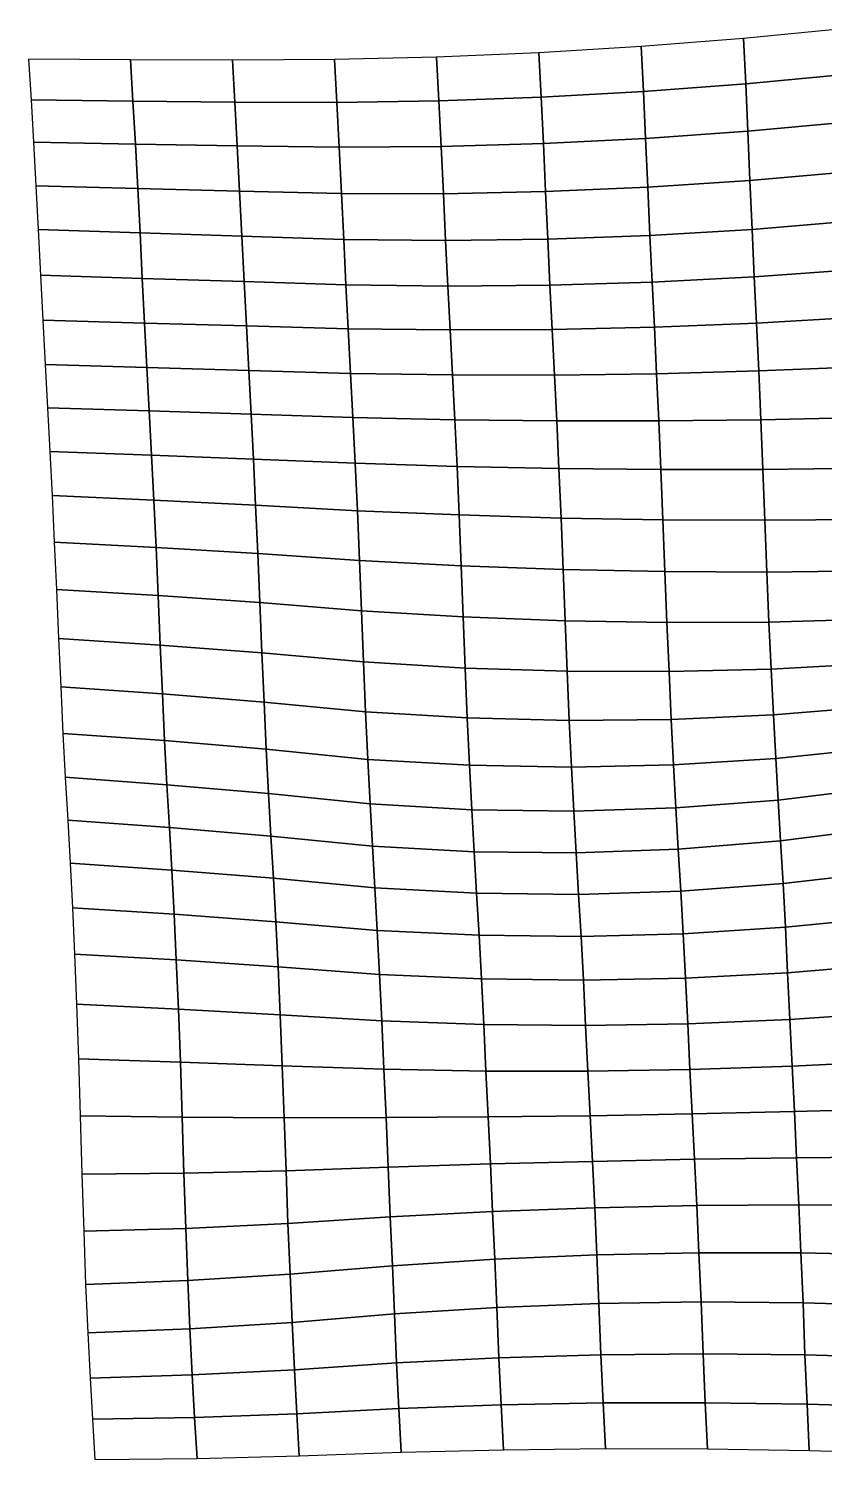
# Model space of a CAD drawing. Header units: metres. Extents: x -4.02 to 1.96, y -2.18 to -0.54.
# Drawn here: x -4.018 to -3.248, y -1.938 to -0.554 of the extents above; entities that cross this region are included whole.
import ezdxf

# ---------------------------------------------------------------- set-up
doc = ezdxf.new("R2010")
doc.units = ezdxf.units.M

msp = doc.modelspace()

# ---------------------------------------------------------------- linework, layer by layer
at = {"layer": 'B1'}
for points in [[(-3.42559, -0.57172, -4.01642), (-3.42338, -0.6153, -3.92767), (-3.32439, -0.60788, -3.9274), (-3.32658, -0.56393, -4.016)], [(-3.32658, -0.56393, -4.016), (-3.32439, -0.60788, -3.9274), (-3.22531, -0.59845, -3.92631), (-3.2275, -0.55441, -4.01488)], [(-3.62336, -0.58189, -4.01509), (-3.6211, -0.62438, -3.9259), (-3.52228, -0.6208, -3.92717), (-3.52451, -0.57767, -4.01611)], [(-3.52451, -0.57767, -4.01611), (-3.52228, -0.6208, -3.92717), (-3.42338, -0.6153, -3.92767), (-3.42559, -0.57172, -4.01642)], [(-4.01805, -0.58386, -4.00504), (-4.01566, -0.62333, -3.91463), (-3.91707, -0.62469, -3.91789), (-3.91944, -0.58467, -4.00808)], [(-3.91944, -0.58467, -4.00808), (-3.91707, -0.62469, -3.91789), (-3.81846, -0.62559, -3.92096), (-3.8208, -0.58484, -4.01086)], [(-3.8208, -0.58484, -4.01086), (-3.81846, -0.62559, -3.92096), (-3.71982, -0.62595, -3.92382), (-3.72211, -0.58419, -4.01331)], [(-3.72211, -0.58419, -4.01331), (-3.71982, -0.62595, -3.92382), (-3.6211, -0.62438, -3.9259), (-3.62336, -0.58189, -4.01509)], [(-3.42338, -0.6153, -3.92767), (-3.42124, -0.66053, -3.83958), (-3.32228, -0.65367, -3.83953), (-3.32439, -0.60788, -3.9274)], [(-3.32439, -0.60788, -3.9274), (-3.32228, -0.65367, -3.83953), (-3.22322, -0.6446, -3.83859), (-3.22531, -0.59845, -3.92631)], [(-3.6211, -0.62438, -3.9259), (-3.6189, -0.66824, -3.83726), (-3.52012, -0.66548, -3.83886), (-3.52228, -0.6208, -3.92717)], [(-3.52228, -0.6208, -3.92717), (-3.52012, -0.66548, -3.83886), (-3.42124, -0.66053, -3.83958), (-3.42338, -0.6153, -3.92767)], [(-4.01566, -0.62333, -3.91463), (-4.01332, -0.66418, -3.82478), (-3.91476, -0.66617, -3.82829), (-3.91707, -0.62469, -3.91789)], [(-3.91707, -0.62469, -3.91789), (-3.91476, -0.66617, -3.82829), (-3.81618, -0.66772, -3.83162), (-3.81846, -0.62559, -3.92096)], [(-3.81846, -0.62559, -3.92096), (-3.81618, -0.66772, -3.83162), (-3.71758, -0.66898, -3.83485), (-3.71982, -0.62595, -3.92382)], [(-3.71982, -0.62595, -3.92382), (-3.71758, -0.66898, -3.83485), (-3.6189, -0.66824, -3.83726), (-3.6211, -0.62438, -3.9259)], [(-3.32228, -0.65367, -3.83953), (-3.32025, -0.70118, -3.75236), (-3.2212, -0.69249, -3.75157), (-3.22322, -0.6446, -3.83859)], [(-3.52012, -0.66548, -3.83886), (-3.51804, -0.712, -3.75129), (-3.4192, -0.70778, -3.7523), (-3.42124, -0.66053, -3.83958)], [(-3.42124, -0.66053, -3.83958), (-3.4192, -0.70778, -3.7523), (-3.32025, -0.70118, -3.75236), (-3.32228, -0.65367, -3.83953)], [(-4.01332, -0.66418, -3.82478), (-4.01105, -0.70648, -3.73551), (-3.91252, -0.70903, -3.73925), (-3.91476, -0.66617, -3.82829)], [(-3.91476, -0.66617, -3.82829), (-3.91252, -0.70903, -3.73925), (-3.81398, -0.71149, -3.74295), (-3.81618, -0.66772, -3.83162)], [(-3.81618, -0.66772, -3.83162), (-3.81398, -0.71149, -3.74295), (-3.71544, -0.71394, -3.74665), (-3.71758, -0.66898, -3.83485)], [(-3.71758, -0.66898, -3.83485), (-3.71544, -0.71394, -3.74665), (-3.61679, -0.71411, -3.74943), (-3.6189, -0.66824, -3.83726)], [(-3.6189, -0.66824, -3.83726), (-3.61679, -0.71411, -3.74943), (-3.51804, -0.712, -3.75129), (-3.52012, -0.66548, -3.83886)], [(-3.4192, -0.70778, -3.7523), (-3.41713, -0.75447, -3.6648), (-3.31821, -0.74852, -3.66511), (-3.32025, -0.70118, -3.75236)], [(-3.32025, -0.70118, -3.75236), (-3.31821, -0.74852, -3.66511), (-3.21919, -0.74037, -3.66455), (-3.2212, -0.69249, -3.75157)], [(-4.01105, -0.70648, -3.73551), (-4.00878, -0.7487, -3.6462), (-3.91027, -0.75179, -3.65016), (-3.91252, -0.70903, -3.73925)], [(-3.91252, -0.70903, -3.73925), (-3.91027, -0.75179, -3.65016), (-3.81177, -0.75507, -3.65419), (-3.81398, -0.71149, -3.74295)], [(-3.81398, -0.71149, -3.74295), (-3.81177, -0.75507, -3.65419), (-3.71326, -0.75835, -3.65822), (-3.71544, -0.71394, -3.74665)], [(-3.71544, -0.71394, -3.74665), (-3.71326, -0.75835, -3.65822), (-3.61466, -0.75934, -3.66134), (-3.61679, -0.71411, -3.74943)], [(-3.61679, -0.71411, -3.74943), (-3.61466, -0.75934, -3.66134), (-3.51595, -0.75805, -3.66353), (-3.51804, -0.712, -3.75129)], [(-3.51804, -0.712, -3.75129), (-3.51595, -0.75805, -3.66353), (-3.41713, -0.75447, -3.6648), (-3.4192, -0.70778, -3.7523)], [(-3.31821, -0.74852, -3.66511), (-3.3161, -0.7943, -3.57725), (-3.21713, -0.78725, -3.57712), (-3.21919, -0.74037, -3.66455)], [(-4.00878, -0.7487, -3.6462), (-4.0066, -0.79292, -3.55771), (-3.90809, -0.79593, -3.56163), (-3.91027, -0.75179, -3.65016)], [(-3.91027, -0.75179, -3.65016), (-3.90809, -0.79593, -3.56163), (-3.80957, -0.79903, -3.56559), (-3.81177, -0.75507, -3.65419)], [(-3.81177, -0.75507, -3.65419), (-3.80957, -0.79903, -3.56559), (-3.71107, -0.80221, -3.56958), (-3.71326, -0.75835, -3.65822)], [(-3.71326, -0.75835, -3.65822), (-3.71107, -0.80221, -3.56958), (-3.61246, -0.8033, -3.57273), (-3.61466, -0.75934, -3.66134)], [(-3.61466, -0.75934, -3.66134), (-3.61246, -0.8033, -3.57273), (-3.51377, -0.80237, -3.57507), (-3.51595, -0.75805, -3.66353)], [(-3.51595, -0.75805, -3.66353), (-3.51377, -0.80237, -3.57507), (-3.41498, -0.79943, -3.5766), (-3.41713, -0.75447, -3.6648)], [(-3.41713, -0.75447, -3.6648), (-3.41498, -0.79943, -3.5766), (-3.3161, -0.7943, -3.57725), (-3.31821, -0.74852, -3.66511)], [(-3.3161, -0.7943, -3.57725), (-3.31394, -0.83907, -3.48897), (-3.21504, -0.83349, -3.48943), (-3.21713, -0.78725, -3.57712)], [(-4.0066, -0.79292, -3.55771), (-4.00438, -0.83633, -3.46889), (-3.90586, -0.83915, -3.47273), (-3.90809, -0.79593, -3.56163)], [(-3.90809, -0.79593, -3.56163), (-3.90586, -0.83915, -3.47273), (-3.80733, -0.84188, -3.47654), (-3.80957, -0.79903, -3.56559)], [(-3.80957, -0.79903, -3.56559), (-3.80733, -0.84188, -3.47654), (-3.70881, -0.8447, -3.48039), (-3.71107, -0.80221, -3.56958)], [(-3.71107, -0.80221, -3.56958), (-3.70881, -0.8447, -3.48039), (-3.6102, -0.84579, -3.48354), (-3.61246, -0.8033, -3.57273)], [(-3.61246, -0.8033, -3.57273), (-3.6102, -0.84579, -3.48354), (-3.51153, -0.84532, -3.48606), (-3.51377, -0.80237, -3.57507)], [(-3.51377, -0.80237, -3.57507), (-3.51153, -0.84532, -3.48606), (-3.41277, -0.84302, -3.48785), (-3.41498, -0.79943, -3.5766)], [(-3.41498, -0.79943, -3.5766), (-3.41277, -0.84302, -3.48785), (-3.31394, -0.83907, -3.48897), (-3.3161, -0.7943, -3.57725)], [(-4.00438, -0.83633, -3.46889), (-4.00214, -0.87928, -3.37988), (-3.90362, -0.8821, -3.38372), (-3.90586, -0.83915, -3.47273)], [(-3.90586, -0.83915, -3.47273), (-3.90362, -0.8821, -3.38372), (-3.8051, -0.88492, -3.38757), (-3.80733, -0.84188, -3.47654)], [(-3.80733, -0.84188, -3.47654), (-3.8051, -0.88492, -3.38757), (-3.70657, -0.88774, -3.39142), (-3.70881, -0.8447, -3.48039)], [(-3.51153, -0.84532, -3.48606), (-3.50934, -0.88936, -3.39749), (-3.41063, -0.88807, -3.39968), (-3.41277, -0.84302, -3.48785)], [(-3.41277, -0.84302, -3.48785), (-3.41063, -0.88807, -3.39968), (-3.31186, -0.8854, -3.40132), (-3.31394, -0.83907, -3.48897)], [(-3.31394, -0.83907, -3.48897), (-3.31186, -0.8854, -3.40132), (-3.21302, -0.88137, -3.40241), (-3.21504, -0.83349, -3.48943)], [(-3.70881, -0.8447, -3.48039), (-3.70657, -0.88774, -3.39142), (-3.60799, -0.88919, -3.39471), (-3.6102, -0.84579, -3.48354)], [(-3.6102, -0.84579, -3.48354), (-3.60799, -0.88919, -3.39471), (-3.50934, -0.88936, -3.39749), (-3.51153, -0.84532, -3.48606)], [(-4.00214, -0.87928, -3.37988), (-3.99985, -0.92103, -3.29039), (-3.90134, -0.92413, -3.29435), (-3.90362, -0.8821, -3.38372)], [(-3.90362, -0.8821, -3.38372), (-3.90134, -0.92413, -3.29435), (-3.80283, -0.92732, -3.29834), (-3.8051, -0.88492, -3.38757)], [(-3.8051, -0.88492, -3.38757), (-3.80283, -0.92732, -3.29834), (-3.70432, -0.9305, -3.30233), (-3.70657, -0.88774, -3.39142)], [(-3.31186, -0.8854, -3.40132), (-3.30981, -0.93256, -3.31401), (-3.21105, -0.93026, -3.31579), (-3.21302, -0.88137, -3.40241)], [(-3.70657, -0.88774, -3.39142), (-3.70432, -0.9305, -3.30233), (-3.60577, -0.93269, -3.30592), (-3.60799, -0.88919, -3.39471)], [(-3.60799, -0.88919, -3.39471), (-3.60577, -0.93269, -3.30592), (-3.50717, -0.93377, -3.30907), (-3.50934, -0.88936, -3.39749)], [(-3.50934, -0.88936, -3.39749), (-3.50717, -0.93377, -3.30907), (-3.40851, -0.93367, -3.31174), (-3.41063, -0.88807, -3.39968)], [(-3.41063, -0.88807, -3.39968), (-3.40851, -0.93367, -3.31174), (-3.30981, -0.93256, -3.31401), (-3.31186, -0.8854, -3.40132)], [(-3.99985, -0.92103, -3.29039), (-3.99758, -0.96325, -3.20108), (-3.89909, -0.9668, -3.20523), (-3.90134, -0.92413, -3.29435)], [(-3.90134, -0.92413, -3.29435), (-3.89909, -0.9668, -3.20523), (-3.80061, -0.97063, -3.20948), (-3.80283, -0.92732, -3.29834)], [(-3.80283, -0.92732, -3.29834), (-3.80061, -0.97063, -3.20948), (-3.70214, -0.97473, -3.21384), (-3.70432, -0.9305, -3.30233)], [(-3.70432, -0.9305, -3.30233), (-3.70214, -0.97473, -3.21384), (-3.60363, -0.97774, -3.21776), (-3.60577, -0.93269, -3.30592)], [(-3.60577, -0.93269, -3.30592), (-3.60363, -0.97774, -3.21776), (-3.50507, -0.97973, -3.22128), (-3.50717, -0.93377, -3.30907)], [(-3.50717, -0.93377, -3.30907), (-3.50507, -0.97973, -3.22128), (-3.40645, -0.98064, -3.22435), (-3.40851, -0.93367, -3.31174)], [(-3.40851, -0.93367, -3.31174), (-3.40645, -0.98064, -3.22435), (-3.3078, -0.98062, -3.22706), (-3.30981, -0.93256, -3.31401)], [(-3.30981, -0.93256, -3.31401), (-3.3078, -0.98062, -3.22706), (-3.2091, -0.97951, -3.22932), (-3.21105, -0.93026, -3.31579)], [(-3.99758, -0.96325, -3.20108), (-3.99532, -1.00583, -3.11193), (-3.89687, -1.01021, -3.1164), (-3.89909, -0.9668, -3.20523)], [(-3.89909, -0.9668, -3.20523), (-3.89687, -1.01021, -3.1164), (-3.79844, -1.01513, -3.12109), (-3.80061, -0.97063, -3.20948)], [(-3.80061, -0.97063, -3.20948), (-3.79844, -1.01513, -3.12109), (-3.70003, -1.02051, -3.12597), (-3.70214, -0.97473, -3.21384)], [(-3.70214, -0.97473, -3.21384), (-3.70003, -1.02051, -3.12597), (-3.60157, -1.02461, -3.13033), (-3.60363, -0.97774, -3.21776)], [(-3.60363, -0.97774, -3.21776), (-3.60157, -1.02461, -3.13033), (-3.50305, -1.02762, -3.13425), (-3.50507, -0.97973, -3.22128)], [(-3.50507, -0.97973, -3.22128), (-3.50305, -1.02762, -3.13425), (-3.40448, -1.02934, -3.13766), (-3.40645, -0.98064, -3.22435)], [(-3.40645, -0.98064, -3.22435), (-3.40448, -1.02934, -3.13766), (-3.30585, -1.02979, -3.14055), (-3.3078, -0.98062, -3.22706)], [(-3.3078, -0.98062, -3.22706), (-3.30585, -1.02979, -3.14055), (-3.20716, -1.02913, -3.143), (-3.2091, -0.97951, -3.22932)], [(-3.99532, -1.00583, -3.11193), (-3.99318, -1.05088, -3.02376), (-3.89476, -1.05608, -3.02857), (-3.89687, -1.01021, -3.1164)], [(-3.89687, -1.01021, -3.1164), (-3.89476, -1.05608, -3.02857), (-3.79638, -1.06201, -3.03367), (-3.79844, -1.01513, -3.12109)], [(-3.79844, -1.01513, -3.12109), (-3.79638, -1.06201, -3.03367), (-3.69803, -1.06876, -3.0391), (-3.70003, -1.02051, -3.12597)], [(-3.70003, -1.02051, -3.12597), (-3.69803, -1.06876, -3.0391), (-3.59961, -1.07387, -3.04386), (-3.60157, -1.02461, -3.13033)], [(-3.60157, -1.02461, -3.13033), (-3.59961, -1.07387, -3.04386), (-3.50112, -1.07742, -3.048), (-3.50305, -1.02762, -3.13425)], [(-3.50305, -1.02762, -3.13425), (-3.50112, -1.07742, -3.048), (-3.40256, -1.07942, -3.05152), (-3.40448, -1.02934, -3.13766)], [(-3.40448, -1.02934, -3.13766), (-3.40256, -1.07942, -3.05152), (-3.30393, -1.07986, -3.05441), (-3.30585, -1.02979, -3.14055)], [(-3.30585, -1.02979, -3.14055), (-3.30393, -1.07986, -3.05441), (-3.20522, -1.07866, -3.05664), (-3.20716, -1.02913, -3.143)], [(-3.99318, -1.05088, -3.02376), (-3.99107, -1.09666, -2.9359), (-3.89268, -1.10259, -2.94099), (-3.89476, -1.05608, -3.02857)], [(-3.89476, -1.05608, -3.02857), (-3.89268, -1.10259, -2.94099), (-3.79434, -1.10944, -2.94646), (-3.79638, -1.06201, -3.03367)], [(-3.79638, -1.06201, -3.03367), (-3.79434, -1.10944, -2.94646), (-3.69605, -1.11738, -2.95237), (-3.69803, -1.06876, -3.0391)], [(-3.69803, -1.06876, -3.0391), (-3.69605, -1.11738, -2.95237), (-3.59767, -1.12322, -2.95743), (-3.59961, -1.07387, -3.04386)], [(-3.59961, -1.07387, -3.04386), (-3.59767, -1.12322, -2.95743), (-3.49918, -1.12695, -2.96164), (-3.50112, -1.07742, -3.048)], [(-3.50112, -1.07742, -3.048), (-3.49918, -1.12695, -2.96164), (-3.40061, -1.12858, -2.96501), (-3.40256, -1.07942, -3.05152)], [(-3.30393, -1.07986, -3.05441), (-3.30194, -1.12821, -2.96757), (-3.20316, -1.12554, -2.96921), (-3.20522, -1.07866, -3.05664)], [(-3.40256, -1.07942, -3.05152), (-3.40061, -1.12858, -2.96501), (-3.30194, -1.12821, -2.96757), (-3.30393, -1.07986, -3.05441)], [(-3.99107, -1.09666, -2.9359), (-3.98903, -1.14409, -2.84869), (-3.89067, -1.15047, -2.85397), (-3.89268, -1.10259, -2.94099)], [(-3.89268, -1.10259, -2.94099), (-3.89067, -1.15047, -2.85397), (-3.79236, -1.15805, -2.85973), (-3.79434, -1.10944, -2.94646)], [(-3.79434, -1.10944, -2.94646), (-3.79236, -1.15805, -2.85973), (-3.6941, -1.16672, -2.86593), (-3.69605, -1.11738, -2.95237)], [(-3.69605, -1.11738, -2.95237), (-3.6941, -1.16672, -2.86593), (-3.59572, -1.17265, -2.87103), (-3.59767, -1.12322, -2.95743)], [(-3.59767, -1.12322, -2.95743), (-3.59572, -1.17265, -2.87103), (-3.49721, -1.17575, -2.87499), (-3.49918, -1.12695, -2.96164)], [(-3.49918, -1.12695, -2.96164), (-3.49721, -1.17575, -2.87499), (-3.39857, -1.1761, -2.87784), (-3.40061, -1.12858, -2.96501)], [(-3.40061, -1.12858, -2.96501), (-3.39857, -1.1761, -2.87784), (-3.29981, -1.17371, -2.87959), (-3.30194, -1.12821, -2.96757)], [(-3.30194, -1.12821, -2.96757), (-3.29981, -1.17371, -2.87959), (-3.20092, -1.1684, -2.88017), (-3.20316, -1.12554, -2.96921)], [(-3.98903, -1.14409, -2.84869), (-3.98696, -1.19078, -2.76119), (-3.88862, -1.19754, -2.76662), (-3.89067, -1.15047, -2.85397)], [(-3.89067, -1.15047, -2.85397), (-3.88862, -1.19754, -2.76662), (-3.79033, -1.20557, -2.77256), (-3.79236, -1.15805, -2.85973)], [(-3.79236, -1.15805, -2.85973), (-3.79033, -1.20557, -2.77256), (-3.69211, -1.21497, -2.77906), (-3.6941, -1.16672, -2.86593)], [(-3.6941, -1.16672, -2.86593), (-3.69211, -1.21497, -2.77906), (-3.59372, -1.22081, -2.78412), (-3.59572, -1.17265, -2.87103)], [(-3.59572, -1.17265, -2.87103), (-3.59372, -1.22081, -2.78412), (-3.49518, -1.22327, -2.78782), (-3.49721, -1.17575, -2.87499)], [(-3.49721, -1.17575, -2.87499), (-3.49518, -1.22327, -2.78782), (-3.39648, -1.22234, -2.79016), (-3.39857, -1.1761, -2.87784)], [(-3.39857, -1.1761, -2.87784), (-3.39648, -1.22234, -2.79016), (-3.29763, -1.21785, -2.79106), (-3.29981, -1.17371, -2.87959)], [(-3.29981, -1.17371, -2.87959), (-3.29763, -1.21785, -2.79106), (-3.19861, -1.20979, -2.79053), (-3.20092, -1.1684, -2.88017)], [(-3.98696, -1.19078, -2.76119), (-3.98482, -1.23583, -2.67303), (-3.88649, -1.24286, -2.67857), (-3.88862, -1.19754, -2.76662)], [(-3.88862, -1.19754, -2.76662), (-3.88649, -1.24286, -2.67857), (-3.78821, -1.25117, -2.68462), (-3.79033, -1.20557, -2.77256)], [(-3.79033, -1.20557, -2.77256), (-3.78821, -1.25117, -2.68462), (-3.69, -1.26094, -2.69126), (-3.69211, -1.21497, -2.77906)], [(-3.69211, -1.21497, -2.77906), (-3.69, -1.26094, -2.69126), (-3.59161, -1.26668, -2.69629), (-3.59372, -1.22081, -2.78412)], [(-3.29763, -1.21785, -2.79106), (-3.29536, -1.26006, -2.70176), (-3.19623, -1.24972, -2.70031), (-3.19861, -1.20979, -2.79053)], [(-3.59372, -1.22081, -2.78412), (-3.59161, -1.26668, -2.69629), (-3.49304, -1.2685, -2.69973), (-3.49518, -1.22327, -2.78782)], [(-3.49518, -1.22327, -2.78782), (-3.49304, -1.2685, -2.69973), (-3.39429, -1.26629, -2.70155), (-3.39648, -1.22234, -2.79016)], [(-3.39648, -1.22234, -2.79016), (-3.39429, -1.26629, -2.70155), (-3.29536, -1.26006, -2.70176), (-3.29763, -1.21785, -2.79106)], [(-3.98482, -1.23583, -2.67303), (-3.98256, -1.27832, -2.58383), (-3.88423, -1.28544, -2.58941), (-3.88649, -1.24286, -2.67857)], [(-3.88649, -1.24286, -2.67857), (-3.88423, -1.28544, -2.58941), (-3.78597, -1.29402, -2.59557), (-3.78821, -1.25117, -2.68462)], [(-3.78821, -1.25117, -2.68462), (-3.78597, -1.29402, -2.59557), (-3.68777, -1.30397, -2.60229), (-3.69, -1.26094, -2.69126)], [(-3.29536, -1.26006, -2.70176), (-3.293, -1.30036, -2.61168), (-3.19379, -1.28828, -2.60953), (-3.19623, -1.24972, -2.70031)], [(-3.69, -1.26094, -2.69126), (-3.68777, -1.30397, -2.60229), (-3.58937, -1.30963, -2.60728), (-3.59161, -1.26668, -2.69629)], [(-3.59161, -1.26668, -2.69629), (-3.58937, -1.30963, -2.60728), (-3.49078, -1.31099, -2.61054), (-3.49304, -1.2685, -2.69973)], [(-3.49304, -1.2685, -2.69973), (-3.49078, -1.31099, -2.61054), (-3.39199, -1.30787, -2.61199), (-3.39429, -1.26629, -2.70155)], [(-3.39429, -1.26629, -2.70155), (-3.39199, -1.30787, -2.61199), (-3.293, -1.30036, -2.61168), (-3.29536, -1.26006, -2.70176)], [(-3.98256, -1.27832, -2.58383), (-3.98025, -1.31981, -2.49423), (-3.88192, -1.32683, -2.49977), (-3.88423, -1.28544, -2.58941)], [(-3.88423, -1.28544, -2.58941), (-3.88192, -1.32683, -2.49977), (-3.78365, -1.33523, -2.50587), (-3.78597, -1.29402, -2.59557)], [(-3.78597, -1.29402, -2.59557), (-3.78365, -1.33523, -2.50587), (-3.68544, -1.345, -2.51251), (-3.68777, -1.30397, -2.60229)], [(-3.39199, -1.30787, -2.61199), (-3.38961, -1.3478, -2.52177), (-3.29059, -1.33974, -2.52124), (-3.293, -1.30036, -2.61168)], [(-3.293, -1.30036, -2.61168), (-3.29059, -1.33974, -2.52124), (-3.19138, -1.32729, -2.51894), (-3.19379, -1.28828, -2.60953)], [(-3.68777, -1.30397, -2.60229), (-3.68544, -1.345, -2.51251), (-3.58703, -1.35038, -2.51739), (-3.58937, -1.30963, -2.60728)], [(-3.58937, -1.30963, -2.60728), (-3.58703, -1.35038, -2.51739), (-3.48843, -1.35138, -2.5205), (-3.49078, -1.31099, -2.61054)], [(-3.49078, -1.31099, -2.61054), (-3.48843, -1.35138, -2.5205), (-3.38961, -1.3478, -2.52177), (-3.39199, -1.30787, -2.61199)], [(-3.98025, -1.31981, -2.49423), (-3.97795, -1.36129, -2.40464), (-3.8796, -1.36804, -2.41007), (-3.88192, -1.32683, -2.49977)], [(-3.88192, -1.32683, -2.49977), (-3.8796, -1.36804, -2.41007), (-3.78131, -1.37598, -2.41597), (-3.78365, -1.33523, -2.50587)], [(-3.29059, -1.33974, -2.52124), (-3.28828, -1.38113, -2.4316), (-3.18911, -1.36969, -2.42971), (-3.19138, -1.32729, -2.51894)], [(-3.78365, -1.33523, -2.50587), (-3.78131, -1.37598, -2.41597), (-3.68308, -1.3853, -2.42243), (-3.68544, -1.345, -2.51251)], [(-3.38961, -1.3478, -2.52177), (-3.38727, -1.38837, -2.4318), (-3.28828, -1.38113, -2.4316), (-3.29059, -1.33974, -2.52124)], [(-3.68544, -1.345, -2.51251), (-3.68308, -1.3853, -2.42243), (-3.58466, -1.3904, -2.4272), (-3.58703, -1.35038, -2.51739)], [(-3.58703, -1.35038, -2.51739), (-3.58466, -1.3904, -2.4272), (-3.48606, -1.39149, -2.43035), (-3.48843, -1.35138, -2.5205)], [(-3.48843, -1.35138, -2.5205), (-3.48606, -1.39149, -2.43035), (-3.38727, -1.38837, -2.4318), (-3.38961, -1.3478, -2.52177)], [(-3.97795, -1.36129, -2.40464), (-3.97572, -1.40451, -2.31574), (-3.87735, -1.41072, -2.32095), (-3.8796, -1.36804, -2.41007)], [(-3.8796, -1.36804, -2.41007), (-3.87735, -1.41072, -2.32095), (-3.77903, -1.41793, -2.32656), (-3.78131, -1.37598, -2.41597)], [(-3.78131, -1.37598, -2.41597), (-3.77903, -1.41793, -2.32656), (-3.68076, -1.42632, -2.33265), (-3.68308, -1.3853, -2.42243)], [(-3.38727, -1.38837, -2.4318), (-3.38495, -1.42958, -2.3421), (-3.28601, -1.42335, -2.3423), (-3.28828, -1.38113, -2.4316)], [(-3.28828, -1.38113, -2.4316), (-3.28601, -1.42335, -2.3423), (-3.18691, -1.41346, -2.34103), (-3.18911, -1.36969, -2.42971)], [(-3.68308, -1.3853, -2.42243), (-3.68076, -1.42632, -2.33265), (-3.58232, -1.43107, -2.33727), (-3.58466, -1.3904, -2.4272)], [(-3.58466, -1.3904, -2.4272), (-3.58232, -1.43107, -2.33727), (-3.48372, -1.43215, -2.34042), (-3.48606, -1.39149, -2.43035)], [(-3.48606, -1.39149, -2.43035), (-3.48372, -1.43215, -2.34042), (-3.38495, -1.42958, -2.3421), (-3.38727, -1.38837, -2.4318)], [(-3.97572, -1.40451, -2.31574), (-3.97356, -1.44919, -2.22743), (-3.87517, -1.45485, -2.23241), (-3.87735, -1.41072, -2.32095)], [(-3.87735, -1.41072, -2.32095), (-3.87517, -1.45485, -2.23241), (-3.77681, -1.46142, -2.23777), (-3.77903, -1.41793, -2.32656)], [(-3.77903, -1.41793, -2.32656), (-3.77681, -1.46142, -2.23777), (-3.6785, -1.4689, -2.24349), (-3.68076, -1.42632, -2.33265)], [(-3.38495, -1.42958, -2.3421), (-3.3827, -1.47243, -2.25305), (-3.28382, -1.4673, -2.2537), (-3.28601, -1.42335, -2.3423)], [(-3.28601, -1.42335, -2.3423), (-3.28382, -1.4673, -2.2537), (-3.18479, -1.45897, -2.25305), (-3.18691, -1.41346, -2.34103)], [(-3.68076, -1.42632, -2.33265), (-3.6785, -1.4689, -2.24349), (-3.58005, -1.47328, -2.24797), (-3.58232, -1.43107, -2.33727)], [(-3.58232, -1.43107, -2.33727), (-3.58005, -1.47328, -2.24797), (-3.48145, -1.47446, -2.25115), (-3.48372, -1.43215, -2.34042)], [(-3.48372, -1.43215, -2.34042), (-3.48145, -1.47446, -2.25115), (-3.3827, -1.47243, -2.25305), (-3.38495, -1.42958, -2.3421)], [(-3.97356, -1.44919, -2.22743), (-3.97158, -1.49781, -2.1407), (-3.87314, -1.50255, -2.14532), (-3.87517, -1.45485, -2.23241)], [(-3.87517, -1.45485, -2.23241), (-3.87314, -1.50255, -2.14532), (-3.77473, -1.50793, -2.1502), (-3.77681, -1.46142, -2.23777)], [(-3.77681, -1.46142, -2.23777), (-3.77473, -1.50793, -2.1502), (-3.67635, -1.51386, -2.15529), (-3.6785, -1.4689, -2.24349)], [(-3.28382, -1.4673, -2.2537), (-3.28168, -1.51244, -2.16557), (-3.18273, -1.50585, -2.16563), (-3.18479, -1.45897, -2.25305)], [(-3.6785, -1.4689, -2.24349), (-3.67635, -1.51386, -2.15529), (-3.57785, -1.51723, -2.15936), (-3.58005, -1.47328, -2.24797)], [(-3.58005, -1.47328, -2.24797), (-3.57785, -1.51723, -2.15936), (-3.47925, -1.51823, -2.16247), (-3.48145, -1.47446, -2.25115)], [(-3.48145, -1.47446, -2.25115), (-3.47925, -1.51823, -2.16247), (-3.38052, -1.51657, -2.16452), (-3.3827, -1.47243, -2.25305)], [(-3.3827, -1.47243, -2.25305), (-3.38052, -1.51657, -2.16452), (-3.28168, -1.51244, -2.16557), (-3.28382, -1.4673, -2.2537)], [(-3.97158, -1.49781, -2.1407), (-3.96978, -1.55045, -2.05559), (-3.87128, -1.55382, -2.05966), (-3.87314, -1.50255, -2.14532)], [(-3.87314, -1.50255, -2.14532), (-3.87128, -1.55382, -2.05966), (-3.77278, -1.55719, -2.06373), (-3.77473, -1.50793, -2.1502)], [(-3.28168, -1.51244, -2.16557), (-3.27954, -1.55749, -2.07741), (-3.18067, -1.55272, -2.0782), (-3.18273, -1.50585, -2.16563)], [(-3.77473, -1.50793, -2.1502), (-3.77278, -1.55719, -2.06373), (-3.67429, -1.56065, -2.06783), (-3.67635, -1.51386, -2.15529)], [(-3.67635, -1.51386, -2.15529), (-3.67429, -1.56065, -2.06783), (-3.57571, -1.56237, -2.07124), (-3.57785, -1.51723, -2.15936)], [(-3.57785, -1.51723, -2.15936), (-3.57571, -1.56237, -2.07124), (-3.47706, -1.56245, -2.07398), (-3.47925, -1.51823, -2.16247)], [(-3.47925, -1.51823, -2.16247), (-3.47706, -1.56245, -2.07398), (-3.37834, -1.56079, -2.07602), (-3.38052, -1.51657, -2.16452)], [(-3.38052, -1.51657, -2.16452), (-3.37834, -1.56079, -2.07602), (-3.27954, -1.55749, -2.07741), (-3.28168, -1.51244, -2.16557)], [(-3.96978, -1.55045, -2.05559), (-3.9681, -1.60574, -1.97155), (-3.8695, -1.60691, -1.97473), (-3.87128, -1.55382, -2.05966)], [(-3.87128, -1.55382, -2.05966), (-3.8695, -1.60691, -1.97473), (-3.77088, -1.60745, -1.97766), (-3.77278, -1.55719, -2.06373)], [(-3.77278, -1.55719, -2.06373), (-3.77088, -1.60745, -1.97766), (-3.67222, -1.60734, -1.98033), (-3.67429, -1.56065, -2.06783)], [(-3.67429, -1.56065, -2.06783), (-3.67222, -1.60734, -1.98033), (-3.57354, -1.60669, -1.98278), (-3.57571, -1.56237, -2.07124)], [(-3.57571, -1.56237, -2.07124), (-3.57354, -1.60669, -1.98278), (-3.47483, -1.60549, -1.98501), (-3.47706, -1.56245, -2.07398)], [(-3.47706, -1.56245, -2.07398), (-3.47483, -1.60549, -1.98501), (-3.3761, -1.60374, -1.98701), (-3.37834, -1.56079, -2.07602)], [(-3.37834, -1.56079, -2.07602), (-3.3761, -1.60374, -1.98701), (-3.27734, -1.60144, -1.9888), (-3.27954, -1.55749, -2.07741)], [(-3.27954, -1.55749, -2.07741), (-3.27734, -1.60144, -1.9888), (-3.17857, -1.59878, -1.99044), (-3.18067, -1.55272, -2.0782)], [(-3.47483, -1.60549, -1.98501), (-3.47265, -1.64972, -1.89651), (-3.3739, -1.6476, -1.89837), (-3.3761, -1.60374, -1.98701)], [(-3.3761, -1.60374, -1.98701), (-3.3739, -1.6476, -1.89837), (-3.27519, -1.64622, -1.90053), (-3.27734, -1.60144, -1.9888)], [(-3.27734, -1.60144, -1.9888), (-3.27519, -1.64622, -1.90053), (-3.1765, -1.64538, -1.9029), (-3.17857, -1.59878, -1.99044)], [(-3.9681, -1.60574, -1.97155), (-3.96647, -1.66203, -1.88791), (-3.86777, -1.6611, -1.89025), (-3.8695, -1.60691, -1.97473)], [(-3.8695, -1.60691, -1.97473), (-3.86777, -1.6611, -1.89025), (-3.76902, -1.6589, -1.89207), (-3.77088, -1.60745, -1.97766)], [(-3.77088, -1.60745, -1.97766), (-3.76902, -1.6589, -1.89207), (-3.67021, -1.65532, -1.89334), (-3.67222, -1.60734, -1.98033)], [(-3.67222, -1.60734, -1.98033), (-3.67021, -1.65532, -1.89334), (-3.57141, -1.6522, -1.8948), (-3.57354, -1.60669, -1.98278)], [(-3.57354, -1.60669, -1.98278), (-3.57141, -1.6522, -1.8948), (-3.47265, -1.64972, -1.89651), (-3.47483, -1.60549, -1.98501)], [(-3.3739, -1.6476, -1.89837), (-3.37174, -1.69229, -1.81006), (-3.27306, -1.69163, -1.81251), (-3.27519, -1.64622, -1.90053)], [(-3.27519, -1.64622, -1.90053), (-3.27306, -1.69163, -1.81251), (-3.17445, -1.69254, -1.81559), (-3.1765, -1.64538, -1.9029)], [(-3.86777, -1.6611, -1.89025), (-3.86601, -1.71447, -1.80543), (-3.76715, -1.70989, -1.8063), (-3.76902, -1.6589, -1.89207)], [(-3.76902, -1.6589, -1.89207), (-3.76715, -1.70989, -1.8063), (-3.6682, -1.7033, -1.80636), (-3.67021, -1.65532, -1.89334)], [(-3.67021, -1.65532, -1.89334), (-3.6682, -1.7033, -1.80636), (-3.56931, -1.69816, -1.807), (-3.57141, -1.6522, -1.8948)], [(-3.57141, -1.6522, -1.8948), (-3.56931, -1.69816, -1.807), (-3.47049, -1.69449, -1.80824), (-3.47265, -1.64972, -1.89651)], [(-3.47265, -1.64972, -1.89651), (-3.47049, -1.69449, -1.80824), (-3.37174, -1.69229, -1.81006), (-3.3739, -1.6476, -1.89837)], [(-3.96647, -1.66203, -1.88791), (-3.96478, -1.71714, -1.80379), (-3.86601, -1.71447, -1.80543), (-3.86777, -1.6611, -1.89025)], [(-3.6682, -1.7033, -1.80636), (-3.66615, -1.75054, -1.71908), (-3.56722, -1.74431, -1.71928), (-3.56931, -1.69816, -1.807)], [(-3.56931, -1.69816, -1.807), (-3.56722, -1.74431, -1.71928), (-3.46838, -1.74018, -1.72033), (-3.47049, -1.69449, -1.80824)], [(-3.47049, -1.69449, -1.80824), (-3.46838, -1.74018, -1.72033), (-3.36963, -1.73807, -1.72219), (-3.37174, -1.69229, -1.81006)], [(-3.37174, -1.69229, -1.81006), (-3.36963, -1.73807, -1.72219), (-3.27098, -1.73805, -1.7249), (-3.27306, -1.69163, -1.81251)], [(-3.27306, -1.69163, -1.81251), (-3.27098, -1.73805, -1.7249), (-3.17242, -1.74024, -1.72849), (-3.17445, -1.69254, -1.81559)], [(-3.96478, -1.71714, -1.80379), (-3.96293, -1.76859, -1.71821), (-3.86411, -1.76483, -1.7194), (-3.86601, -1.71447, -1.80543)], [(-3.86601, -1.71447, -1.80543), (-3.86411, -1.76483, -1.7194), (-3.76518, -1.75887, -1.71972), (-3.76715, -1.70989, -1.8063)], [(-3.76715, -1.70989, -1.8063), (-3.76518, -1.75887, -1.71972), (-3.66615, -1.75054, -1.71908), (-3.6682, -1.7033, -1.80636)], [(-3.56722, -1.74431, -1.71928), (-3.56515, -1.791, -1.63178), (-3.46633, -1.78724, -1.63298), (-3.46838, -1.74018, -1.72033)], [(-3.46838, -1.74018, -1.72033), (-3.46633, -1.78724, -1.63298), (-3.3676, -1.78559, -1.63502), (-3.36963, -1.73807, -1.72219)], [(-3.36963, -1.73807, -1.72219), (-3.3676, -1.78559, -1.63502), (-3.26898, -1.7863, -1.63803), (-3.27098, -1.73805, -1.7249)], [(-3.27098, -1.73805, -1.7249), (-3.26898, -1.7863, -1.63803), (-3.17046, -1.78922, -1.64191), (-3.17242, -1.74024, -1.72849)], [(-3.76518, -1.75887, -1.71972), (-3.76311, -1.80547, -1.63218), (-3.66408, -1.79714, -1.63154), (-3.66615, -1.75054, -1.71908)], [(-3.66615, -1.75054, -1.71908), (-3.66408, -1.79714, -1.63154), (-3.56515, -1.791, -1.63178), (-3.56722, -1.74431, -1.71928)], [(-3.96293, -1.76859, -1.71821), (-3.96087, -1.81547, -1.63078), (-3.86204, -1.81161, -1.63194), (-3.86411, -1.76483, -1.7194)], [(-3.86411, -1.76483, -1.7194), (-3.86204, -1.81161, -1.63194), (-3.76311, -1.80547, -1.63218), (-3.76518, -1.75887, -1.71972)], [(-3.76311, -1.80547, -1.63218), (-3.761, -1.85135, -1.54435), (-3.66204, -1.84457, -1.54433), (-3.66408, -1.79714, -1.63154)], [(-3.66408, -1.79714, -1.63154), (-3.66204, -1.84457, -1.54433), (-3.56317, -1.83962, -1.54505), (-3.56515, -1.791, -1.63178)], [(-3.56515, -1.791, -1.63178), (-3.56317, -1.83962, -1.54505), (-3.46438, -1.83668, -1.54658), (-3.46633, -1.78724, -1.63298)], [(-3.46633, -1.78724, -1.63298), (-3.46438, -1.83668, -1.54658), (-3.36568, -1.83566, -1.54888), (-3.3676, -1.78559, -1.63502)], [(-3.3676, -1.78559, -1.63502), (-3.36568, -1.83566, -1.54888), (-3.26708, -1.83666, -1.552), (-3.26898, -1.7863, -1.63803)], [(-3.26898, -1.7863, -1.63803), (-3.26708, -1.83666, -1.552), (-3.16856, -1.83957, -1.55588), (-3.17046, -1.78922, -1.64191)], [(-3.96087, -1.81547, -1.63078), (-3.95866, -1.85914, -1.54206), (-3.85988, -1.85621, -1.54359), (-3.86204, -1.81161, -1.63194)], [(-3.86204, -1.81161, -1.63194), (-3.85988, -1.85621, -1.54359), (-3.761, -1.85135, -1.54435), (-3.76311, -1.80547, -1.63218)], [(-3.66204, -1.84457, -1.54433), (-3.65986, -1.8887, -1.4558), (-3.56105, -1.88522, -1.45711), (-3.56317, -1.83962, -1.54505)], [(-3.56317, -1.83962, -1.54505), (-3.56105, -1.88522, -1.45711), (-3.46231, -1.88329, -1.45905), (-3.46438, -1.83668, -1.54658)], [(-3.46438, -1.83668, -1.54658), (-3.46231, -1.88329, -1.45905), (-3.36364, -1.883, -1.46164), (-3.36568, -1.83566, -1.54888)], [(-3.36568, -1.83566, -1.54888), (-3.36364, -1.883, -1.46164), (-3.26505, -1.88436, -1.4649), (-3.26708, -1.83666, -1.552)], [(-3.26708, -1.83666, -1.552), (-3.26505, -1.88436, -1.4649), (-3.16653, -1.88727, -1.46878), (-3.16856, -1.83957, -1.55588)], [(-3.85988, -1.85621, -1.54359), (-3.85755, -1.89723, -1.45381), (-3.75874, -1.89384, -1.45516), (-3.761, -1.85135, -1.54435)], [(-3.761, -1.85135, -1.54435), (-3.75874, -1.89384, -1.45516), (-3.65986, -1.8887, -1.4558), (-3.66204, -1.84457, -1.54433)], [(-3.95866, -1.85914, -1.54206), (-3.95629, -1.89907, -1.45184), (-3.85755, -1.89723, -1.45381), (-3.85988, -1.85621, -1.54359)], [(-3.85755, -1.89723, -1.45381), (-3.85516, -1.9368, -1.36344), (-3.7564, -1.9345, -1.36523), (-3.75874, -1.89384, -1.45516)], [(-3.75874, -1.89384, -1.45516), (-3.7564, -1.9345, -1.36523), (-3.65758, -1.93083, -1.36646), (-3.65986, -1.8887, -1.4558)], [(-3.65986, -1.8887, -1.4558), (-3.65758, -1.93083, -1.36646), (-3.55882, -1.92844, -1.36821), (-3.56105, -1.88522, -1.45711)], [(-3.56105, -1.88522, -1.45711), (-3.55882, -1.92844, -1.36821), (-3.46012, -1.92742, -1.37051), (-3.46231, -1.88329, -1.45905)], [(-3.46231, -1.88329, -1.45905), (-3.46012, -1.92742, -1.37051), (-3.36148, -1.92768, -1.37333), (-3.36364, -1.883, -1.46164)], [(-3.36364, -1.883, -1.46164), (-3.36148, -1.92768, -1.37333), (-3.2629, -1.92932, -1.3767), (-3.26505, -1.88436, -1.4649)], [(-3.26505, -1.88436, -1.4649), (-3.2629, -1.92932, -1.3767), (-3.16438, -1.93223, -1.38058), (-3.16653, -1.88727, -1.46878)], [(-3.95629, -1.89907, -1.45184), (-3.95386, -1.93781, -1.36114), (-3.85516, -1.9368, -1.36344), (-3.85755, -1.89723, -1.45381)]]:
    msp.add_3dface(points, dxfattribs=at)

doc.saveas('drawing.dxf')
